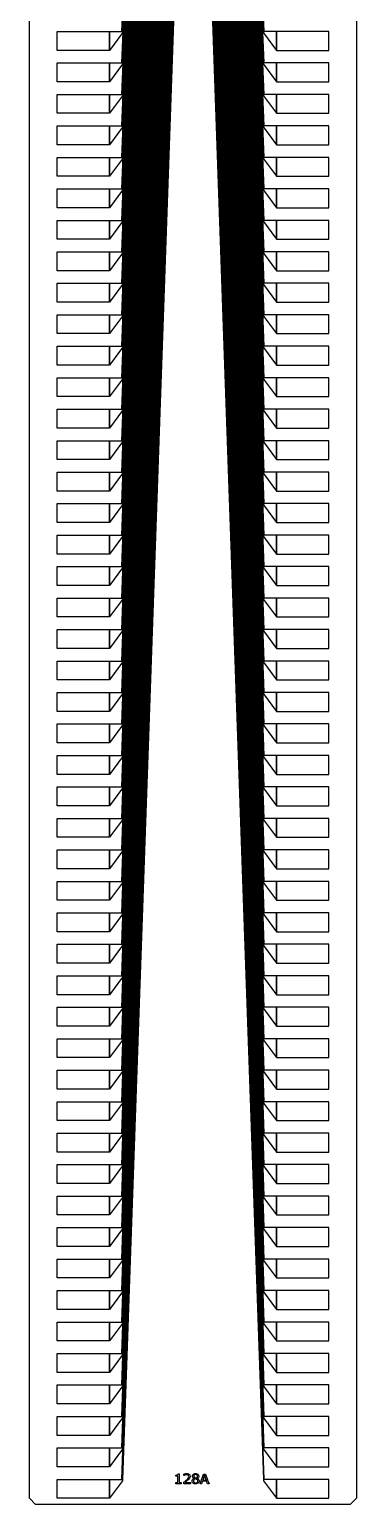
# Model space of a CAD drawing. Header units: inches. Extents: x 106592 to 209533, y 57057 to 74911.
# Drawn here: x 143878 to 144935, y 57057 to 61818 of the extents above; entities that cross this region are included whole.
import ezdxf

# ---------------------------------------------------------------- set-up
doc = ezdxf.new("R2010")
doc.units = ezdxf.units.IN
doc.header["$MEASUREMENT"] = 0
for name, color, linetype in [('metal', 221, 'Continuous'), ('nitride window', 40, 'Continuous'), ('profile', 140, 'Continuous')]:
    doc.layers.add(name, color=color, linetype=linetype)

msp = doc.modelspace()

# ---------------------------------------------------------------- linework, layer by layer
at = {"layer": 'metal'}
for points in [[(144269.5, 63628.4), (144271.1, 63628.4), (144178.8, 61405.1), (144176.7, 61405.1)], [(144178.8, 61506.7), (144176.7, 61506.7), (144266.3, 63628.4), (144267.9, 63628.4)], [(144263.1, 63628.4), (144264.7, 63628.4), (144178.8, 61608.3), (144176.7, 61608.3)], [(144178.8, 61709.9), (144176.7, 61709.9), (144259.9, 63628.4), (144261.5, 63628.4)], [(144178.8, 61811.5), (144176.7, 61811.5), (144256.7, 63628.4), (144258.3, 63628.4)], [(144272.7, 63628.4), (144274.3, 63628.4), (144178.8, 61303.4), (144176.7, 61303.4)], [(144275.9, 63628.4), (144277.5, 63628.4), (144178.8, 61201.8), (144176.7, 61201.8)], [(144301.5, 63628.4), (144303.1, 63628.4), (144178.8, 60389), (144176.7, 60389)], [(144298.3, 63628.4), (144299.9, 63628.4), (144178.8, 60490.6), (144176.7, 60490.6)], [(144279.1, 63628.4), (144280.7, 63628.4), (144178.8, 61100.2), (144176.7, 61100.2)], [(144178.8, 60998.6), (144176.7, 60998.6), (144282.3, 63628.4), (144283.9, 63628.4)], [(144178.8, 60897), (144176.7, 60897), (144285.5, 63628.4), (144287.1, 63628.4)], [(144288.7, 63628.4), (144290.3, 63628.4), (144178.8, 60795.4), (144176.7, 60795.4)], [(144178.8, 60693.8), (144176.7, 60693.8), (144291.9, 63628.4), (144293.5, 63628.4)], [(144295.1, 63628.4), (144296.7, 63628.4), (144178.8, 60592.2), (144176.7, 60592.2)], [(144371.9, 63628.4), (144373.5, 63628.4), (144178.8, 58153.7), (144176.7, 58153.7)], [(144178.8, 58255.3), (144176.7, 58255.3), (144368.7, 63628.4), (144370.3, 63628.4)], [(144365.5, 63628.4), (144367.1, 63628.4), (144178.8, 58356.9), (144176.7, 58356.9)], [(144178.8, 58458.5), (144176.7, 58458.5), (144362.3, 63628.4), (144363.9, 63628.4)], [(144178.8, 58560.1), (144176.7, 58560.1), (144359.1, 63628.4), (144360.7, 63628.4)], [(144355.9, 63628.4), (144357.5, 63628.4), (144178.8, 58661.7), (144176.7, 58661.7)], [(144375.1, 63628.4), (144376.7, 63628.4), (144178.8, 58052.1), (144176.7, 58052.1)], [(144378.3, 63628.4), (144379.9, 63628.4), (144178.8, 57950.5), (144176.7, 57950.5)], [(144403.9, 63628.4), (144405.5, 63628.4), (144178.8, 57137.7), (144176.7, 57137.7)], [(144400.7, 63628.4), (144402.3, 63628.4), (144178.8, 57239.3), (144176.7, 57239.3)], [(144381.5, 63628.4), (144383.1, 63628.4), (144178.8, 57848.9), (144176.7, 57848.9)], [(144178.8, 57747.3), (144176.7, 57747.3), (144384.7, 63628.4), (144386.3, 63628.4)], [(144178.8, 57645.7), (144176.7, 57645.7), (144387.9, 63628.4), (144389.5, 63628.4)], [(144391.1, 63628.4), (144392.7, 63628.4), (144178.8, 57544.1), (144176.7, 57544.1)], [(144178.8, 57442.5), (144176.7, 57442.5), (144394.3, 63628.4), (144395.9, 63628.4)], [(144397.5, 63628.4), (144399.1, 63628.4), (144178.8, 57340.9), (144176.7, 57340.9)], [(144346.3, 63628.4), (144347.9, 63628.4), (144178.8, 58966.6), (144176.7, 58966.6)], [(144178.8, 59068.2), (144176.7, 59068.2), (144343.1, 63628.4), (144344.7, 63628.4)], [(144339.9, 63628.4), (144341.5, 63628.4), (144178.8, 59169.8), (144176.7, 59169.8)], [(144178.8, 59271.4), (144176.7, 59271.4), (144336.7, 63628.4), (144338.3, 63628.4)], [(144178.8, 59373), (144176.7, 59373), (144333.5, 63628.4), (144335.1, 63628.4)], [(144330.3, 63628.4), (144331.9, 63628.4), (144178.8, 59474.6), (144176.7, 59474.6)], [(144349.5, 63628.4), (144351.1, 63628.4), (144178.8, 58865), (144176.7, 58865)], [(144352.7, 63628.4), (144354.3, 63628.4), (144178.8, 58763.3), (144176.7, 58763.3)], [(144327.1, 63628.4), (144328.7, 63628.4), (144178.8, 59576.2), (144176.7, 59576.2)], [(144323.9, 63628.4), (144325.5, 63628.4), (144178.8, 59677.8), (144176.7, 59677.8)], [(144304.7, 63628.4), (144306.3, 63628.4), (144178.8, 60287.4), (144176.7, 60287.4)], [(144178.8, 60185.8), (144176.7, 60185.8), (144307.9, 63628.4), (144309.5, 63628.4)], [(144178.8, 60084.2), (144176.7, 60084.2), (144311.1, 63628.4), (144312.7, 63628.4)], [(144314.3, 63628.4), (144315.9, 63628.4), (144178.8, 59982.6), (144176.7, 59982.6)], [(144178.8, 59881), (144176.7, 59881), (144317.5, 63628.4), (144319.1, 63628.4)], [(144320.7, 63628.4), (144322.3, 63628.4), (144178.8, 59779.4), (144176.7, 59779.4)], [(144408.7, 63628.4), (144407.1, 63628.4), (144633.9, 57137.7), (144636, 57137.7)], [(144411.9, 63628.4), (144410.3, 63628.4), (144633.9, 57239.3), (144636, 57239.3)], [(144415.1, 63628.4), (144413.5, 63628.4), (144633.9, 57340.9), (144636, 57340.9)], [(144633.9, 57442.5), (144636, 57442.5), (144418.3, 63628.4), (144416.7, 63628.4)], [(144421.5, 63628.4), (144419.9, 63628.4), (144633.9, 57544.1), (144636, 57544.1)], [(144633.9, 57645.7), (144636, 57645.7), (144424.7, 63628.4), (144423.1, 63628.4)], [(144633.9, 57747.3), (144636, 57747.3), (144427.9, 63628.4), (144426.3, 63628.4)], [(144431.1, 63628.4), (144429.5, 63628.4), (144633.9, 57848.9), (144636, 57848.9)], [(144434.3, 63628.4), (144432.7, 63628.4), (144633.9, 57950.5), (144636, 57950.5)], [(144437.5, 63628.4), (144435.9, 63628.4), (144633.9, 58052.1), (144636, 58052.1)], [(144440.7, 63628.4), (144439.1, 63628.4), (144633.9, 58153.7), (144636, 58153.7)], [(144633.9, 58255.3), (144636, 58255.3), (144443.9, 63628.4), (144442.3, 63628.4)], [(144447.1, 63628.4), (144445.5, 63628.4), (144633.9, 58356.9), (144636, 58356.9)], [(144633.9, 58458.5), (144636, 58458.5), (144450.3, 63628.4), (144448.7, 63628.4)], [(144633.9, 58560.1), (144636, 58560.1), (144453.5, 63628.4), (144451.9, 63628.4)], [(144456.7, 63628.4), (144455.1, 63628.4), (144633.9, 58661.7), (144636, 58661.7)], [(144459.9, 63628.4), (144458.3, 63628.4), (144633.9, 58763.3), (144636, 58763.3)], [(144463.1, 63628.4), (144461.5, 63628.4), (144633.9, 58865), (144636, 58865)], [(144466.3, 63628.4), (144464.7, 63628.4), (144633.9, 58966.6), (144636, 58966.6)], [(144633.9, 59068.2), (144636, 59068.2), (144469.5, 63628.4), (144467.9, 63628.4)], [(144472.7, 63628.4), (144471.1, 63628.4), (144633.9, 59169.8), (144636, 59169.8)], [(144633.9, 59271.4), (144636, 59271.4), (144475.9, 63628.4), (144474.3, 63628.4)], [(144633.9, 59373), (144636, 59373), (144479.1, 63628.4), (144477.5, 63628.4)], [(144482.3, 63628.4), (144480.7, 63628.4), (144633.9, 59474.6), (144636, 59474.6)], [(144485.5, 63628.4), (144483.9, 63628.4), (144633.9, 59576.2), (144636, 59576.2)], [(144488.7, 63628.4), (144487.1, 63628.4), (144633.9, 59677.8), (144636, 59677.8)], [(144491.9, 63628.4), (144490.3, 63628.4), (144633.9, 59779.4), (144636, 59779.4)], [(144633.9, 59881), (144636, 59881), (144495.1, 63628.4), (144493.5, 63628.4)], [(144498.3, 63628.4), (144496.7, 63628.4), (144633.9, 59982.6), (144636, 59982.6)], [(144633.9, 60084.2), (144636, 60084.2), (144501.5, 63628.4), (144499.9, 63628.4)], [(144633.9, 60185.8), (144636, 60185.8), (144504.7, 63628.4), (144503.1, 63628.4)], [(144507.9, 63628.4), (144506.3, 63628.4), (144633.9, 60287.4), (144636, 60287.4)], [(144511.1, 63628.4), (144509.5, 63628.4), (144633.9, 60389), (144636, 60389)], [(144514.3, 63628.4), (144512.7, 63628.4), (144633.9, 60490.6), (144636, 60490.6)], [(144517.5, 63628.4), (144515.9, 63628.4), (144633.9, 60592.2), (144636, 60592.2)], [(144633.9, 60693.8), (144636, 60693.8), (144520.7, 63628.4), (144519.1, 63628.4)], [(144523.9, 63628.4), (144522.3, 63628.4), (144633.9, 60795.4), (144636, 60795.4)], [(144633.9, 60897), (144636, 60897), (144527.1, 63628.4), (144525.5, 63628.4)], [(144633.9, 60998.6), (144636, 60998.6), (144530.3, 63628.4), (144528.7, 63628.4)], [(144533.5, 63628.4), (144531.9, 63628.4), (144633.9, 61100.2), (144636, 61100.2)], [(144536.7, 63628.4), (144535.1, 63628.4), (144633.9, 61201.8), (144636, 61201.8)], [(144539.9, 63628.4), (144538.3, 63628.4), (144633.9, 61303.4), (144636, 61303.4)], [(144543.1, 63628.4), (144541.5, 63628.4), (144633.9, 61405.1), (144636, 61405.1)], [(144633.9, 61506.7), (144636, 61506.7), (144546.3, 63628.4), (144544.7, 63628.4)], [(144549.5, 63628.4), (144547.9, 63628.4), (144633.9, 61608.3), (144636, 61608.3)], [(144633.9, 61709.9), (144636, 61709.9), (144552.7, 63628.4), (144551.1, 63628.4)], [(144633.9, 61811.5), (144636, 61811.5), (144555.9, 63628.4), (144554.3, 63628.4)], [(143967.1, 61811.5), (144136.4, 61811.5), (144136.4, 61750.5), (143967.1, 61750.5)], [(144136.4, 61750.5), (144136.4, 61811.5), (144178.8, 61811.5), (144178.8, 61807.2), (144136.4, 61750.5)], [(144676.2, 61750.5), (144676.2, 61811.5), (144633.9, 61811.5), (144633.9, 61807.2), (144676.2, 61750.5)], [(144845.5, 61811.5), (144676.2, 61811.5), (144676.2, 61750.5), (144845.5, 61750.5)], [(143967.1, 61709.9), (144136.4, 61709.9), (144136.4, 61648.9), (143967.1, 61648.9)], [(144136.4, 61648.9), (144136.4, 61709.9), (144178.8, 61709.9), (144178.8, 61705.6), (144136.4, 61648.9)], [(144676.2, 61648.9), (144676.2, 61709.9), (144633.9, 61709.9), (144633.9, 61705.6), (144676.2, 61648.9)], [(144845.5, 61709.9), (144676.2, 61709.9), (144676.2, 61648.9), (144845.5, 61648.9)], [(143967.1, 61608.3), (144136.4, 61608.3), (144136.4, 61547.3), (143967.1, 61547.3)], [(144136.4, 61547.3), (144136.4, 61608.3), (144178.8, 61608.3), (144178.8, 61604), (144136.4, 61547.3)], [(144676.2, 61547.3), (144676.2, 61608.3), (144633.9, 61608.3), (144633.9, 61604), (144676.2, 61547.3)], [(144845.5, 61608.3), (144676.2, 61608.3), (144676.2, 61547.3), (144845.5, 61547.3)], [(143967.1, 61506.7), (144136.4, 61506.7), (144136.4, 61445.7), (143967.1, 61445.7)], [(144136.4, 61445.7), (144136.4, 61506.7), (144178.8, 61506.7), (144178.8, 61502.4), (144136.4, 61445.7)], [(144676.2, 61445.7), (144676.2, 61506.7), (144633.9, 61506.7), (144633.9, 61502.4), (144676.2, 61445.7)], [(144845.5, 61506.7), (144676.2, 61506.7), (144676.2, 61445.7), (144845.5, 61445.7)], [(143967.1, 61405.1), (144136.4, 61405.1), (144136.4, 61344.1), (143967.1, 61344.1)], [(144136.4, 61344.1), (144136.4, 61405.1), (144178.8, 61405.1), (144178.8, 61400.8), (144136.4, 61344.1)], [(144676.2, 61344.1), (144676.2, 61405.1), (144633.9, 61405.1), (144633.9, 61400.8), (144676.2, 61344.1)], [(144845.5, 61405.1), (144676.2, 61405.1), (144676.2, 61344.1), (144845.5, 61344.1)], [(143967.1, 61303.4), (144136.4, 61303.4), (144136.4, 61242.5), (143967.1, 61242.5)], [(144136.4, 61242.5), (144136.4, 61303.4), (144178.8, 61303.4), (144178.8, 61299.2), (144136.4, 61242.5)], [(144676.2, 61242.5), (144676.2, 61303.4), (144633.9, 61303.4), (144633.9, 61299.2), (144676.2, 61242.5)], [(144845.5, 61303.4), (144676.2, 61303.4), (144676.2, 61242.5), (144845.5, 61242.5)], [(143967.1, 61201.8), (144136.4, 61201.8), (144136.4, 61140.9), (143967.1, 61140.9)], [(144136.4, 61140.9), (144136.4, 61201.8), (144178.8, 61201.8), (144178.8, 61197.6), (144136.4, 61140.9)], [(144676.2, 61140.9), (144676.2, 61201.8), (144633.9, 61201.8), (144633.9, 61197.6), (144676.2, 61140.9)], [(144845.5, 61201.8), (144676.2, 61201.8), (144676.2, 61140.9), (144845.5, 61140.9)], [(143967.1, 61100.2), (144136.4, 61100.2), (144136.4, 61039.3), (143967.1, 61039.3)], [(144136.4, 61039.3), (144136.4, 61100.2), (144178.8, 61100.2), (144178.8, 61096), (144136.4, 61039.3)], [(144676.2, 61039.3), (144676.2, 61100.2), (144633.9, 61100.2), (144633.9, 61096), (144676.2, 61039.3)], [(144845.5, 61100.2), (144676.2, 61100.2), (144676.2, 61039.3), (144845.5, 61039.3)], [(143967.1, 60998.6), (144136.4, 60998.6), (144136.4, 60937.7), (143967.1, 60937.7)], [(144136.4, 60937.7), (144136.4, 60998.6), (144178.8, 60998.6), (144178.8, 60994.4), (144136.4, 60937.7)], [(144676.2, 60937.7), (144676.2, 60998.6), (144633.9, 60998.6), (144633.9, 60994.4), (144676.2, 60937.7)], [(144845.5, 60998.6), (144676.2, 60998.6), (144676.2, 60937.7), (144845.5, 60937.7)], [(143967.1, 60897), (144136.4, 60897), (144136.4, 60836.1), (143967.1, 60836.1)], [(144136.4, 60836.1), (144136.4, 60897), (144178.8, 60897), (144178.8, 60892.8), (144136.4, 60836.1)], [(144676.2, 60836.1), (144676.2, 60897), (144633.9, 60897), (144633.9, 60892.8), (144676.2, 60836.1)], [(144845.5, 60897), (144676.2, 60897), (144676.2, 60836.1), (144845.5, 60836.1)], [(143967.1, 60795.4), (144136.4, 60795.4), (144136.4, 60734.5), (143967.1, 60734.5)], [(144136.4, 60734.5), (144136.4, 60795.4), (144178.8, 60795.4), (144178.8, 60791.2), (144136.4, 60734.5)], [(144676.2, 60734.5), (144676.2, 60795.4), (144633.9, 60795.4), (144633.9, 60791.2), (144676.2, 60734.5)], [(144845.5, 60795.4), (144676.2, 60795.4), (144676.2, 60734.5), (144845.5, 60734.5)], [(143967.1, 60693.8), (144136.4, 60693.8), (144136.4, 60632.9), (143967.1, 60632.9)], [(144136.4, 60632.9), (144136.4, 60693.8), (144178.8, 60693.8), (144178.8, 60689.6), (144136.4, 60632.9)], [(144676.2, 60632.9), (144676.2, 60693.8), (144633.9, 60693.8), (144633.9, 60689.6), (144676.2, 60632.9)], [(144845.5, 60693.8), (144676.2, 60693.8), (144676.2, 60632.9), (144845.5, 60632.9)], [(143967.1, 60592.2), (144136.4, 60592.2), (144136.4, 60531.3), (143967.1, 60531.3)], [(144136.4, 60531.3), (144136.4, 60592.2), (144178.8, 60592.2), (144178.8, 60588), (144136.4, 60531.3)], [(144676.2, 60531.3), (144676.2, 60592.2), (144633.9, 60592.2), (144633.9, 60588), (144676.2, 60531.3)], [(144845.5, 60592.2), (144676.2, 60592.2), (144676.2, 60531.3), (144845.5, 60531.3)], [(143967.1, 60490.6), (144136.4, 60490.6), (144136.4, 60429.7), (143967.1, 60429.7)], [(144136.4, 60429.7), (144136.4, 60490.6), (144178.8, 60490.6), (144178.8, 60486.4), (144136.4, 60429.7)], [(144676.2, 60429.7), (144676.2, 60490.6), (144633.9, 60490.6), (144633.9, 60486.4), (144676.2, 60429.7)], [(144845.5, 60490.6), (144676.2, 60490.6), (144676.2, 60429.7), (144845.5, 60429.7)], [(143967.1, 60389), (144136.4, 60389), (144136.4, 60328), (143967.1, 60328)], [(144136.4, 60328), (144136.4, 60389), (144178.8, 60389), (144178.8, 60384.8), (144136.4, 60328)], [(144676.2, 60328), (144676.2, 60389), (144633.9, 60389), (144633.9, 60384.8), (144676.2, 60328)], [(144845.5, 60389), (144676.2, 60389), (144676.2, 60328), (144845.5, 60328)], [(143967.1, 60287.4), (144136.4, 60287.4), (144136.4, 60226.4), (143967.1, 60226.4)], [(144136.4, 60226.4), (144136.4, 60287.4), (144178.8, 60287.4), (144178.8, 60283.2), (144136.4, 60226.4)], [(144676.2, 60226.4), (144676.2, 60287.4), (144633.9, 60287.4), (144633.9, 60283.2), (144676.2, 60226.4)], [(144845.5, 60287.4), (144676.2, 60287.4), (144676.2, 60226.4), (144845.5, 60226.4)], [(143967.1, 60185.8), (144136.4, 60185.8), (144136.4, 60124.8), (143967.1, 60124.8)], [(144136.4, 60124.8), (144136.4, 60185.8), (144178.8, 60185.8), (144178.8, 60181.6), (144136.4, 60124.8)], [(144676.2, 60124.8), (144676.2, 60185.8), (144633.9, 60185.8), (144633.9, 60181.6), (144676.2, 60124.8)], [(144845.5, 60185.8), (144676.2, 60185.8), (144676.2, 60124.8), (144845.5, 60124.8)], [(143967.1, 60084.2), (144136.4, 60084.2), (144136.4, 60023.2), (143967.1, 60023.2)], [(144136.4, 60023.2), (144136.4, 60084.2), (144178.8, 60084.2), (144178.8, 60080), (144136.4, 60023.2)], [(144676.2, 60023.2), (144676.2, 60084.2), (144633.9, 60084.2), (144633.9, 60080), (144676.2, 60023.2)], [(144845.5, 60084.2), (144676.2, 60084.2), (144676.2, 60023.2), (144845.5, 60023.2)], [(143967.1, 59982.6), (144136.4, 59982.6), (144136.4, 59921.6), (143967.1, 59921.6)], [(144136.4, 59921.6), (144136.4, 59982.6), (144178.8, 59982.6), (144178.8, 59978.4), (144136.4, 59921.6)], [(144676.2, 59921.6), (144676.2, 59982.6), (144633.9, 59982.6), (144633.9, 59978.4), (144676.2, 59921.6)], [(144845.5, 59982.6), (144676.2, 59982.6), (144676.2, 59921.6), (144845.5, 59921.6)], [(143967.1, 59881), (144136.4, 59881), (144136.4, 59820), (143967.1, 59820)], [(144136.4, 59820), (144136.4, 59881), (144178.8, 59881), (144178.8, 59876.8), (144136.4, 59820)], [(144676.2, 59820), (144676.2, 59881), (144633.9, 59881), (144633.9, 59876.8), (144676.2, 59820)], [(144845.5, 59881), (144676.2, 59881), (144676.2, 59820), (144845.5, 59820)], [(143967.1, 59779.4), (144136.4, 59779.4), (144136.4, 59718.4), (143967.1, 59718.4)], [(144136.4, 59718.4), (144136.4, 59779.4), (144178.8, 59779.4), (144178.8, 59775.2), (144136.4, 59718.4)], [(144676.2, 59718.4), (144676.2, 59779.4), (144633.9, 59779.4), (144633.9, 59775.2), (144676.2, 59718.4)], [(144845.5, 59779.4), (144676.2, 59779.4), (144676.2, 59718.4), (144845.5, 59718.4)], [(143967.1, 59677.8), (144136.4, 59677.8), (144136.4, 59616.8), (143967.1, 59616.8)], [(144136.4, 59616.8), (144136.4, 59677.8), (144178.8, 59677.8), (144178.8, 59673.5), (144136.4, 59616.8)], [(144676.2, 59616.8), (144676.2, 59677.8), (144633.9, 59677.8), (144633.9, 59673.5), (144676.2, 59616.8)], [(144845.5, 59677.8), (144676.2, 59677.8), (144676.2, 59616.8), (144845.5, 59616.8)], [(143967.1, 59576.2), (144136.4, 59576.2), (144136.4, 59515.2), (143967.1, 59515.2)], [(144136.4, 59515.2), (144136.4, 59576.2), (144178.8, 59576.2), (144178.8, 59571.9), (144136.4, 59515.2)], [(144676.2, 59515.2), (144676.2, 59576.2), (144633.9, 59576.2), (144633.9, 59571.9), (144676.2, 59515.2)], [(144845.5, 59576.2), (144676.2, 59576.2), (144676.2, 59515.2), (144845.5, 59515.2)], [(143967.1, 59474.6), (144136.4, 59474.6), (144136.4, 59413.6), (143967.1, 59413.6)], [(144136.4, 59413.6), (144136.4, 59474.6), (144178.8, 59474.6), (144178.8, 59470.3), (144136.4, 59413.6)], [(144676.2, 59413.6), (144676.2, 59474.6), (144633.9, 59474.6), (144633.9, 59470.3), (144676.2, 59413.6)], [(144845.5, 59474.6), (144676.2, 59474.6), (144676.2, 59413.6), (144845.5, 59413.6)], [(143967.1, 59373), (144136.4, 59373), (144136.4, 59312), (143967.1, 59312)], [(144136.4, 59312), (144136.4, 59373), (144178.8, 59373), (144178.8, 59368.7), (144136.4, 59312)], [(144676.2, 59312), (144676.2, 59373), (144633.9, 59373), (144633.9, 59368.7), (144676.2, 59312)], [(144845.5, 59373), (144676.2, 59373), (144676.2, 59312), (144845.5, 59312)], [(143967.1, 59271.4), (144136.4, 59271.4), (144136.4, 59210.4), (143967.1, 59210.4)], [(144136.4, 59210.4), (144136.4, 59271.4), (144178.8, 59271.4), (144178.8, 59267.1), (144136.4, 59210.4)], [(144676.2, 59210.4), (144676.2, 59271.4), (144633.9, 59271.4), (144633.9, 59267.1), (144676.2, 59210.4)], [(144845.5, 59271.4), (144676.2, 59271.4), (144676.2, 59210.4), (144845.5, 59210.4)], [(143967.1, 59169.8), (144136.4, 59169.8), (144136.4, 59108.8), (143967.1, 59108.8)], [(144136.4, 59108.8), (144136.4, 59169.8), (144178.8, 59169.8), (144178.8, 59165.5), (144136.4, 59108.8)], [(144676.2, 59108.8), (144676.2, 59169.8), (144633.9, 59169.8), (144633.9, 59165.5), (144676.2, 59108.8)], [(144845.5, 59169.8), (144676.2, 59169.8), (144676.2, 59108.8), (144845.5, 59108.8)], [(143967.1, 59068.2), (144136.4, 59068.2), (144136.4, 59007.2), (143967.1, 59007.2)], [(144136.4, 59007.2), (144136.4, 59068.2), (144178.8, 59068.2), (144178.8, 59063.9), (144136.4, 59007.2)], [(144676.2, 59007.2), (144676.2, 59068.2), (144633.9, 59068.2), (144633.9, 59063.9), (144676.2, 59007.2)], [(144845.5, 59068.2), (144676.2, 59068.2), (144676.2, 59007.2), (144845.5, 59007.2)], [(143967.1, 58966.6), (144136.4, 58966.6), (144136.4, 58905.6), (143967.1, 58905.6)], [(144136.4, 58905.6), (144136.4, 58966.6), (144178.8, 58966.6), (144178.8, 58962.3), (144136.4, 58905.6)], [(144676.2, 58905.6), (144676.2, 58966.6), (144633.9, 58966.6), (144633.9, 58962.3), (144676.2, 58905.6)], [(144845.5, 58966.6), (144676.2, 58966.6), (144676.2, 58905.6), (144845.5, 58905.6)], [(143967.1, 58865), (144136.4, 58865), (144136.4, 58804), (143967.1, 58804)], [(144136.4, 58804), (144136.4, 58865), (144178.8, 58865), (144178.8, 58860.7), (144136.4, 58804)], [(144676.2, 58804), (144676.2, 58865), (144633.9, 58865), (144633.9, 58860.7), (144676.2, 58804)], [(144845.5, 58865), (144676.2, 58865), (144676.2, 58804), (144845.5, 58804)], [(143967.1, 58763.3), (144136.4, 58763.3), (144136.4, 58702.4), (143967.1, 58702.4)], [(144136.4, 58702.4), (144136.4, 58763.3), (144178.8, 58763.3), (144178.8, 58759.1), (144136.4, 58702.4)], [(144676.2, 58702.4), (144676.2, 58763.3), (144633.9, 58763.3), (144633.9, 58759.1), (144676.2, 58702.4)], [(144845.5, 58763.3), (144676.2, 58763.3), (144676.2, 58702.4), (144845.5, 58702.4)], [(143967.1, 58661.7), (144136.4, 58661.7), (144136.4, 58600.8), (143967.1, 58600.8)], [(144136.4, 58600.8), (144136.4, 58661.7), (144178.8, 58661.7), (144178.8, 58657.5), (144136.4, 58600.8)], [(144676.2, 58600.8), (144676.2, 58661.7), (144633.9, 58661.7), (144633.9, 58657.5), (144676.2, 58600.8)], [(144845.5, 58661.7), (144676.2, 58661.7), (144676.2, 58600.8), (144845.5, 58600.8)], [(143967.1, 58560.1), (144136.4, 58560.1), (144136.4, 58499.2), (143967.1, 58499.2)], [(144136.4, 58499.2), (144136.4, 58560.1), (144178.8, 58560.1), (144178.8, 58555.9), (144136.4, 58499.2)], [(144676.2, 58499.2), (144676.2, 58560.1), (144633.9, 58560.1), (144633.9, 58555.9), (144676.2, 58499.2)], [(144845.5, 58560.1), (144676.2, 58560.1), (144676.2, 58499.2), (144845.5, 58499.2)], [(143967.1, 58458.5), (144136.4, 58458.5), (144136.4, 58397.6), (143967.1, 58397.6)], [(144136.4, 58397.6), (144136.4, 58458.5), (144178.8, 58458.5), (144178.8, 58454.3), (144136.4, 58397.6)], [(144676.2, 58397.6), (144676.2, 58458.5), (144633.9, 58458.5), (144633.9, 58454.3), (144676.2, 58397.6)], [(144845.5, 58458.5), (144676.2, 58458.5), (144676.2, 58397.6), (144845.5, 58397.6)], [(143967.1, 58356.9), (144136.4, 58356.9), (144136.4, 58296), (143967.1, 58296)], [(144136.4, 58296), (144136.4, 58356.9), (144178.8, 58356.9), (144178.8, 58352.7), (144136.4, 58296)], [(144676.2, 58296), (144676.2, 58356.9), (144633.9, 58356.9), (144633.9, 58352.7), (144676.2, 58296)], [(144845.5, 58356.9), (144676.2, 58356.9), (144676.2, 58296), (144845.5, 58296)], [(143967.1, 58255.3), (144136.4, 58255.3), (144136.4, 58194.4), (143967.1, 58194.4)], [(144136.4, 58194.4), (144136.4, 58255.3), (144178.8, 58255.3), (144178.8, 58251.1), (144136.4, 58194.4)], [(144676.2, 58194.4), (144676.2, 58255.3), (144633.9, 58255.3), (144633.9, 58251.1), (144676.2, 58194.4)], [(144845.5, 58255.3), (144676.2, 58255.3), (144676.2, 58194.4), (144845.5, 58194.4)], [(143967.1, 58153.7), (144136.4, 58153.7), (144136.4, 58092.8), (143967.1, 58092.8)], [(144136.4, 58092.8), (144136.4, 58153.7), (144178.8, 58153.7), (144178.8, 58149.5), (144136.4, 58092.8)], [(144676.2, 58092.8), (144676.2, 58153.7), (144633.9, 58153.7), (144633.9, 58149.5), (144676.2, 58092.8)], [(144845.5, 58153.7), (144676.2, 58153.7), (144676.2, 58092.8), (144845.5, 58092.8)], [(143967.1, 58052.1), (144136.4, 58052.1), (144136.4, 57991.2), (143967.1, 57991.2)], [(144136.4, 57991.2), (144136.4, 58052.1), (144178.8, 58052.1), (144178.8, 58047.9), (144136.4, 57991.2)], [(144676.2, 57991.2), (144676.2, 58052.1), (144633.9, 58052.1), (144633.9, 58047.9), (144676.2, 57991.2)], [(144845.5, 58052.1), (144676.2, 58052.1), (144676.2, 57991.2), (144845.5, 57991.2)], [(143967.1, 57950.5), (144136.4, 57950.5), (144136.4, 57889.6), (143967.1, 57889.6)], [(144136.4, 57889.6), (144136.4, 57950.5), (144178.8, 57950.5), (144178.8, 57946.3), (144136.4, 57889.6)], [(144676.2, 57889.6), (144676.2, 57950.5), (144633.9, 57950.5), (144633.9, 57946.3), (144676.2, 57889.6)], [(144845.5, 57950.5), (144676.2, 57950.5), (144676.2, 57889.6), (144845.5, 57889.6)], [(143967.1, 57848.9), (144136.4, 57848.9), (144136.4, 57787.9), (143967.1, 57787.9)], [(144136.4, 57787.9), (144136.4, 57848.9), (144178.8, 57848.9), (144178.8, 57844.7), (144136.4, 57787.9)], [(144676.2, 57787.9), (144676.2, 57848.9), (144633.9, 57848.9), (144633.9, 57844.7), (144676.2, 57787.9)], [(144845.5, 57848.9), (144676.2, 57848.9), (144676.2, 57787.9), (144845.5, 57787.9)], [(143967.1, 57747.3), (144136.4, 57747.3), (144136.4, 57686.3), (143967.1, 57686.3)], [(144136.4, 57686.3), (144136.4, 57747.3), (144178.8, 57747.3), (144178.8, 57743.1), (144136.4, 57686.3)], [(144676.2, 57686.3), (144676.2, 57747.3), (144633.9, 57747.3), (144633.9, 57743.1), (144676.2, 57686.3)], [(144845.5, 57747.3), (144676.2, 57747.3), (144676.2, 57686.3), (144845.5, 57686.3)], [(143967.1, 57645.7), (144136.4, 57645.7), (144136.4, 57584.7), (143967.1, 57584.7)], [(144136.4, 57584.7), (144136.4, 57645.7), (144178.8, 57645.7), (144178.8, 57641.5), (144136.4, 57584.7)], [(144676.2, 57584.7), (144676.2, 57645.7), (144633.9, 57645.7), (144633.9, 57641.5), (144676.2, 57584.7)], [(144845.5, 57645.7), (144676.2, 57645.7), (144676.2, 57584.7), (144845.5, 57584.7)], [(143967.1, 57544.1), (144136.4, 57544.1), (144136.4, 57483.1), (143967.1, 57483.1)], [(144136.4, 57483.1), (144136.4, 57544.1), (144178.8, 57544.1), (144178.8, 57539.9), (144136.4, 57483.1)], [(144676.2, 57483.1), (144676.2, 57544.1), (144633.9, 57544.1), (144633.9, 57539.9), (144676.2, 57483.1)], [(144845.5, 57544.1), (144676.2, 57544.1), (144676.2, 57483.1), (144845.5, 57483.1)], [(143967.1, 57442.5), (144136.4, 57442.5), (144136.4, 57381.5), (143967.1, 57381.5)], [(144136.4, 57381.5), (144136.4, 57442.5), (144178.8, 57442.5), (144178.8, 57438.3), (144136.4, 57381.5)], [(144676.2, 57381.5), (144676.2, 57442.5), (144633.9, 57442.5), (144633.9, 57438.3), (144676.2, 57381.5)], [(144845.5, 57442.5), (144676.2, 57442.5), (144676.2, 57381.5), (144845.5, 57381.5)], [(143967.1, 57340.9), (144136.4, 57340.9), (144136.4, 57279.9), (143967.1, 57279.9)], [(144136.4, 57279.9), (144136.4, 57340.9), (144178.8, 57340.9), (144178.8, 57336.7), (144136.4, 57279.9)], [(144676.2, 57279.9), (144676.2, 57340.9), (144633.9, 57340.9), (144633.9, 57336.7), (144676.2, 57279.9)], [(144845.5, 57340.9), (144676.2, 57340.9), (144676.2, 57279.9), (144845.5, 57279.9)], [(143967.1, 57239.3), (144136.4, 57239.3), (144136.4, 57178.3), (143967.1, 57178.3)], [(144136.4, 57178.3), (144136.4, 57239.3), (144178.8, 57239.3), (144178.8, 57235.1), (144136.4, 57178.3)], [(144676.2, 57178.3), (144676.2, 57239.3), (144633.9, 57239.3), (144633.9, 57235.1), (144676.2, 57178.3)], [(144845.5, 57239.3), (144676.2, 57239.3), (144676.2, 57178.3), (144845.5, 57178.3)], [(143967.1, 57137.7), (144136.4, 57137.7), (144136.4, 57076.7), (143967.1, 57076.7)], [(144136.4, 57076.7), (144136.4, 57137.7), (144178.8, 57137.7), (144178.8, 57133.4), (144136.4, 57076.7)], [(144351, 57151.5), (144352.8, 57151.6), (144354, 57151.8), (144355.1, 57152.1), (144357.1, 57153), (144357.7, 57153.4), (144358.2, 57154.6), (144358.5, 57156.1), (144361.8, 57156.1), (144361.8, 57127.3), (144368.3, 57127.3), (144368.2, 57123.9), (144351, 57123.9), (144351, 57127.2), (144357.7, 57127.3), (144357.7, 57148.6), (144351, 57148.6)], [(144377.2, 57150.1), (144377.2, 57154.5), (144378.9, 57155.3), (144381.6, 57156), (144383.5, 57156.5), (144385.8, 57156.6), (144388, 57156.5), (144390.4, 57156.1), (144392, 57155.5), (144393.3, 57154.6), (144394.7, 57153.6), (144395.7, 57152.1), (144396.5, 57150.4), (144396.7, 57148.7), (144396.7, 57146.7), (144396.3, 57144.3), (144395.3, 57142), (144393.2, 57138.9), (144390.8, 57136.3), (144386.8, 57132.6), (144381, 57127.7), (144398, 57127.6), (144398.2, 57123.9), (144376.4, 57123.9), (144376.4, 57128.4), (144382.4, 57133.5), (144389.1, 57140), (144391.3, 57143.3), (144392.4, 57146.1), (144392.3, 57149.1), (144391.4, 57150.7), (144389.8, 57152.1), (144387.6, 57152.7), (144385.2, 57152.7), (144382.9, 57152.3), (144379.7, 57151.2), (144377.6, 57150.2), (144377.5, 57150.1)], [(144415.1, 57156.5), (144416.1, 57156.4), (144418.9, 57155.9), (144421.5, 57154.9), (144423.1, 57153.6), (144424.5, 57151.9), (144425.4, 57149.1), (144425.3, 57146.5), (144423.9, 57143.7), (144422.4, 57142.2), (144420.9, 57141.3), (144420.1, 57140.9), (144421.3, 57140.3), (144422.7, 57139.5), (144424.6, 57137.9), (144425.7, 57136.1), (144426.3, 57134), (144426.2, 57130.8), (144424.9, 57127.7), (144422.8, 57125.6), (144420.3, 57124.1), (144417.1, 57123.2), (144413.9, 57123.1), (144410.3, 57123.8), (144407.1, 57125.3), (144405.2, 57127.4), (144403.7, 57130.1), (144403.4, 57133.9), (144404.5, 57137.1), (144406.4, 57139.3), (144409, 57140.8), (144409.5, 57141), (144412.3, 57140), (144410.8, 57139.1), (144409.7, 57138), (144409, 57137), (144408.5, 57135.8), (144408, 57134.2), (144408.1, 57131.5), (144409.1, 57129.6), (144410.7, 57128), (144412.9, 57126.9), (144415.3, 57126.7), (144418.6, 57127), (144420.5, 57128.4), (144421.5, 57130.2), (144421.9, 57132.5), (144421.8, 57134.4), (144420.8, 57135.9), (144419.9, 57136.8), (144418.1, 57137.7), (144416.3, 57138.5), (144413.6, 57139.5), (144412.2, 57140), (144409.5, 57141.2), (144417.5, 57142), (144418.7, 57142.9), (144419.5, 57143.7), (144420.3, 57144.8), (144420.8, 57145.9), (144421.1, 57147), (144421.2, 57148.4), (144421.1, 57149.4), (144421, 57150), (144420.6, 57150.9), (144420.1, 57151.5), (144419.2, 57152.2), (144418.1, 57152.9), (144416.7, 57153.3), (144415.4, 57153.4), (144414, 57153.4), (144412.9, 57153.2), (144411.8, 57152.9), (144410.7, 57152.2), (144409.7, 57151.4), (144409.1, 57150.3), (144408.9, 57149.2), (144408.9, 57147.9), (144409.3, 57146.8), (144409.8, 57146.1), (144410.2, 57145.5), (144411, 57144.9), (144411.4, 57144.6), (144412.1, 57144.2), (144414.6, 57143.1), (144417.4, 57142.1), (144409.4, 57141.2), (144408.2, 57141.9), (144407.2, 57142.7), (144406.1, 57143.7), (144405.4, 57144.6), (144404.9, 57145.5), (144404.7, 57146.5), (144404.5, 57147.2), (144404.5, 57148.5), (144404.6, 57149.9), (144404.8, 57150.8), (144405.3, 57151.8), (144405.8, 57152.6), (144406.7, 57153.6), (144407.6, 57154.4), (144408.4, 57155), (144409.7, 57155.7), (144411.1, 57156.2), (144412.4, 57156.4), (144413.1, 57156.5), (144414.1, 57156.5)], [(144433.5, 57123), (144429.1, 57123.1), (144440.7, 57154.8), (144446.6, 57154.8), (144453.4, 57135.9), (144449, 57135.7), (144443.4, 57151.2), (144437.9, 57135.7), (144449, 57135.6), (144453.4, 57135.8), (144458.1, 57123), (144453.5, 57123), (144450.4, 57131.9), (144436.5, 57131.9)], [(144676.2, 57076.7), (144676.2, 57137.7), (144633.9, 57137.7), (144633.9, 57133.4), (144676.2, 57076.7)], [(144845.5, 57137.7), (144676.2, 57137.7), (144676.2, 57076.7), (144845.5, 57076.7)]]:
    msp.add_lwpolyline(points, close=True, dxfattribs=at)
at = {"layer": 'nitride window'}
for points in [[(143967.1, 61811.5), (144136.4, 61811.5), (144136.4, 61750.5), (143967.1, 61750.5)], [(144845.5, 61811.5), (144676.2, 61811.5), (144676.2, 61750.5), (144845.5, 61750.5)], [(143967.1, 61709.9), (144136.4, 61709.9), (144136.4, 61648.9), (143967.1, 61648.9)], [(144845.5, 61709.9), (144676.2, 61709.9), (144676.2, 61648.9), (144845.5, 61648.9)], [(143967.1, 61608.3), (144136.4, 61608.3), (144136.4, 61547.3), (143967.1, 61547.3)], [(144845.5, 61608.3), (144676.2, 61608.3), (144676.2, 61547.3), (144845.5, 61547.3)], [(143967.1, 61506.7), (144136.4, 61506.7), (144136.4, 61445.7), (143967.1, 61445.7)], [(144845.5, 61506.7), (144676.2, 61506.7), (144676.2, 61445.7), (144845.5, 61445.7)], [(143967.1, 61405.1), (144136.4, 61405.1), (144136.4, 61344.1), (143967.1, 61344.1)], [(144845.5, 61405.1), (144676.2, 61405.1), (144676.2, 61344.1), (144845.5, 61344.1)], [(143967.1, 61303.4), (144136.4, 61303.4), (144136.4, 61242.5), (143967.1, 61242.5)], [(144845.5, 61303.4), (144676.2, 61303.4), (144676.2, 61242.5), (144845.5, 61242.5)], [(143967.1, 61201.8), (144136.4, 61201.8), (144136.4, 61140.9), (143967.1, 61140.9)], [(144845.5, 61201.8), (144676.2, 61201.8), (144676.2, 61140.9), (144845.5, 61140.9)], [(143967.1, 61100.2), (144136.4, 61100.2), (144136.4, 61039.3), (143967.1, 61039.3)], [(144845.5, 61100.2), (144676.2, 61100.2), (144676.2, 61039.3), (144845.5, 61039.3)], [(143967.1, 60998.6), (144136.4, 60998.6), (144136.4, 60937.7), (143967.1, 60937.7)], [(144845.5, 60998.6), (144676.2, 60998.6), (144676.2, 60937.7), (144845.5, 60937.7)], [(143967.1, 60897), (144136.4, 60897), (144136.4, 60836.1), (143967.1, 60836.1)], [(144845.5, 60897), (144676.2, 60897), (144676.2, 60836.1), (144845.5, 60836.1)], [(143967.1, 60795.4), (144136.4, 60795.4), (144136.4, 60734.5), (143967.1, 60734.5)], [(144845.5, 60795.4), (144676.2, 60795.4), (144676.2, 60734.5), (144845.5, 60734.5)], [(143967.1, 60693.8), (144136.4, 60693.8), (144136.4, 60632.9), (143967.1, 60632.9)], [(144845.5, 60693.8), (144676.2, 60693.8), (144676.2, 60632.9), (144845.5, 60632.9)], [(143967.1, 60592.2), (144136.4, 60592.2), (144136.4, 60531.3), (143967.1, 60531.3)], [(144845.5, 60592.2), (144676.2, 60592.2), (144676.2, 60531.3), (144845.5, 60531.3)], [(143967.1, 60490.6), (144136.4, 60490.6), (144136.4, 60429.7), (143967.1, 60429.7)], [(144845.5, 60490.6), (144676.2, 60490.6), (144676.2, 60429.7), (144845.5, 60429.7)], [(143967.1, 60389), (144136.4, 60389), (144136.4, 60328), (143967.1, 60328)], [(144845.5, 60389), (144676.2, 60389), (144676.2, 60328), (144845.5, 60328)], [(143967.1, 60287.4), (144136.4, 60287.4), (144136.4, 60226.4), (143967.1, 60226.4)], [(144845.5, 60287.4), (144676.2, 60287.4), (144676.2, 60226.4), (144845.5, 60226.4)], [(143967.1, 60185.8), (144136.4, 60185.8), (144136.4, 60124.8), (143967.1, 60124.8)], [(144845.5, 60185.8), (144676.2, 60185.8), (144676.2, 60124.8), (144845.5, 60124.8)], [(143967.1, 60084.2), (144136.4, 60084.2), (144136.4, 60023.2), (143967.1, 60023.2)], [(144845.5, 60084.2), (144676.2, 60084.2), (144676.2, 60023.2), (144845.5, 60023.2)], [(143967.1, 59982.6), (144136.4, 59982.6), (144136.4, 59921.6), (143967.1, 59921.6)], [(144845.5, 59982.6), (144676.2, 59982.6), (144676.2, 59921.6), (144845.5, 59921.6)], [(143967.1, 59881), (144136.4, 59881), (144136.4, 59820), (143967.1, 59820)], [(144845.5, 59881), (144676.2, 59881), (144676.2, 59820), (144845.5, 59820)], [(143967.1, 59779.4), (144136.4, 59779.4), (144136.4, 59718.4), (143967.1, 59718.4)], [(144845.5, 59779.4), (144676.2, 59779.4), (144676.2, 59718.4), (144845.5, 59718.4)], [(143967.1, 59677.8), (144136.4, 59677.8), (144136.4, 59616.8), (143967.1, 59616.8)], [(144845.5, 59677.8), (144676.2, 59677.8), (144676.2, 59616.8), (144845.5, 59616.8)], [(143967.1, 59576.2), (144136.4, 59576.2), (144136.4, 59515.2), (143967.1, 59515.2)], [(144845.5, 59576.2), (144676.2, 59576.2), (144676.2, 59515.2), (144845.5, 59515.2)], [(143967.1, 59474.6), (144136.4, 59474.6), (144136.4, 59413.6), (143967.1, 59413.6)], [(144845.5, 59474.6), (144676.2, 59474.6), (144676.2, 59413.6), (144845.5, 59413.6)], [(143967.1, 59373), (144136.4, 59373), (144136.4, 59312), (143967.1, 59312)], [(144845.5, 59373), (144676.2, 59373), (144676.2, 59312), (144845.5, 59312)], [(143967.1, 59271.4), (144136.4, 59271.4), (144136.4, 59210.4), (143967.1, 59210.4)], [(144845.5, 59271.4), (144676.2, 59271.4), (144676.2, 59210.4), (144845.5, 59210.4)], [(143967.1, 59169.8), (144136.4, 59169.8), (144136.4, 59108.8), (143967.1, 59108.8)], [(144845.5, 59169.8), (144676.2, 59169.8), (144676.2, 59108.8), (144845.5, 59108.8)], [(143967.1, 59068.2), (144136.4, 59068.2), (144136.4, 59007.2), (143967.1, 59007.2)], [(144845.5, 59068.2), (144676.2, 59068.2), (144676.2, 59007.2), (144845.5, 59007.2)], [(143967.1, 58966.6), (144136.4, 58966.6), (144136.4, 58905.6), (143967.1, 58905.6)], [(144845.5, 58966.6), (144676.2, 58966.6), (144676.2, 58905.6), (144845.5, 58905.6)], [(143967.1, 58865), (144136.4, 58865), (144136.4, 58804), (143967.1, 58804)], [(144845.5, 58865), (144676.2, 58865), (144676.2, 58804), (144845.5, 58804)], [(143967.1, 58763.3), (144136.4, 58763.3), (144136.4, 58702.4), (143967.1, 58702.4)], [(144845.5, 58763.3), (144676.2, 58763.3), (144676.2, 58702.4), (144845.5, 58702.4)], [(143967.1, 58661.7), (144136.4, 58661.7), (144136.4, 58600.8), (143967.1, 58600.8)], [(144845.5, 58661.7), (144676.2, 58661.7), (144676.2, 58600.8), (144845.5, 58600.8)], [(143967.1, 58560.1), (144136.4, 58560.1), (144136.4, 58499.2), (143967.1, 58499.2)], [(144845.5, 58560.1), (144676.2, 58560.1), (144676.2, 58499.2), (144845.5, 58499.2)], [(143967.1, 58458.5), (144136.4, 58458.5), (144136.4, 58397.6), (143967.1, 58397.6)], [(144845.5, 58458.5), (144676.2, 58458.5), (144676.2, 58397.6), (144845.5, 58397.6)], [(143967.1, 58356.9), (144136.4, 58356.9), (144136.4, 58296), (143967.1, 58296)], [(144845.5, 58356.9), (144676.2, 58356.9), (144676.2, 58296), (144845.5, 58296)], [(143967.1, 58255.3), (144136.4, 58255.3), (144136.4, 58194.4), (143967.1, 58194.4)], [(144845.5, 58255.3), (144676.2, 58255.3), (144676.2, 58194.4), (144845.5, 58194.4)], [(143967.1, 58153.7), (144136.4, 58153.7), (144136.4, 58092.8), (143967.1, 58092.8)], [(144845.5, 58153.7), (144676.2, 58153.7), (144676.2, 58092.8), (144845.5, 58092.8)], [(143967.1, 58052.1), (144136.4, 58052.1), (144136.4, 57991.2), (143967.1, 57991.2)], [(144845.5, 58052.1), (144676.2, 58052.1), (144676.2, 57991.2), (144845.5, 57991.2)], [(143967.1, 57950.5), (144136.4, 57950.5), (144136.4, 57889.6), (143967.1, 57889.6)], [(144845.5, 57950.5), (144676.2, 57950.5), (144676.2, 57889.6), (144845.5, 57889.6)], [(143967.1, 57848.9), (144136.4, 57848.9), (144136.4, 57787.9), (143967.1, 57787.9)], [(144845.5, 57848.9), (144676.2, 57848.9), (144676.2, 57787.9), (144845.5, 57787.9)], [(143967.1, 57747.3), (144136.4, 57747.3), (144136.4, 57686.3), (143967.1, 57686.3)], [(144845.5, 57747.3), (144676.2, 57747.3), (144676.2, 57686.3), (144845.5, 57686.3)], [(143967.1, 57645.7), (144136.4, 57645.7), (144136.4, 57584.7), (143967.1, 57584.7)], [(144845.5, 57645.7), (144676.2, 57645.7), (144676.2, 57584.7), (144845.5, 57584.7)], [(143967.1, 57544.1), (144136.4, 57544.1), (144136.4, 57483.1), (143967.1, 57483.1)], [(144845.5, 57544.1), (144676.2, 57544.1), (144676.2, 57483.1), (144845.5, 57483.1)], [(143967.1, 57442.5), (144136.4, 57442.5), (144136.4, 57381.5), (143967.1, 57381.5)], [(144845.5, 57442.5), (144676.2, 57442.5), (144676.2, 57381.5), (144845.5, 57381.5)], [(143967.1, 57340.9), (144136.4, 57340.9), (144136.4, 57279.9), (143967.1, 57279.9)], [(144845.5, 57340.9), (144676.2, 57340.9), (144676.2, 57279.9), (144845.5, 57279.9)], [(143967.1, 57239.3), (144136.4, 57239.3), (144136.4, 57178.3), (143967.1, 57178.3)], [(144845.5, 57239.3), (144676.2, 57239.3), (144676.2, 57178.3), (144845.5, 57178.3)], [(143967.1, 57137.7), (144136.4, 57137.7), (144136.4, 57076.7), (143967.1, 57076.7)], [(144845.5, 57137.7), (144676.2, 57137.7), (144676.2, 57076.7), (144845.5, 57076.7)]]:
    msp.add_lwpolyline(points, close=True, dxfattribs=at)
at = {"layer": 'profile'}
msp.add_lwpolyline([(143878, 63761.9), (144161.3, 64118.1), (144651.3, 64118.1), (144934.6, 63761.9), (144934.6, 57076.7), (144914.6, 57056.7), (143898, 57056.7), (143878, 57076.7)], close=True, dxfattribs=at)

doc.saveas('drawing.dxf')
